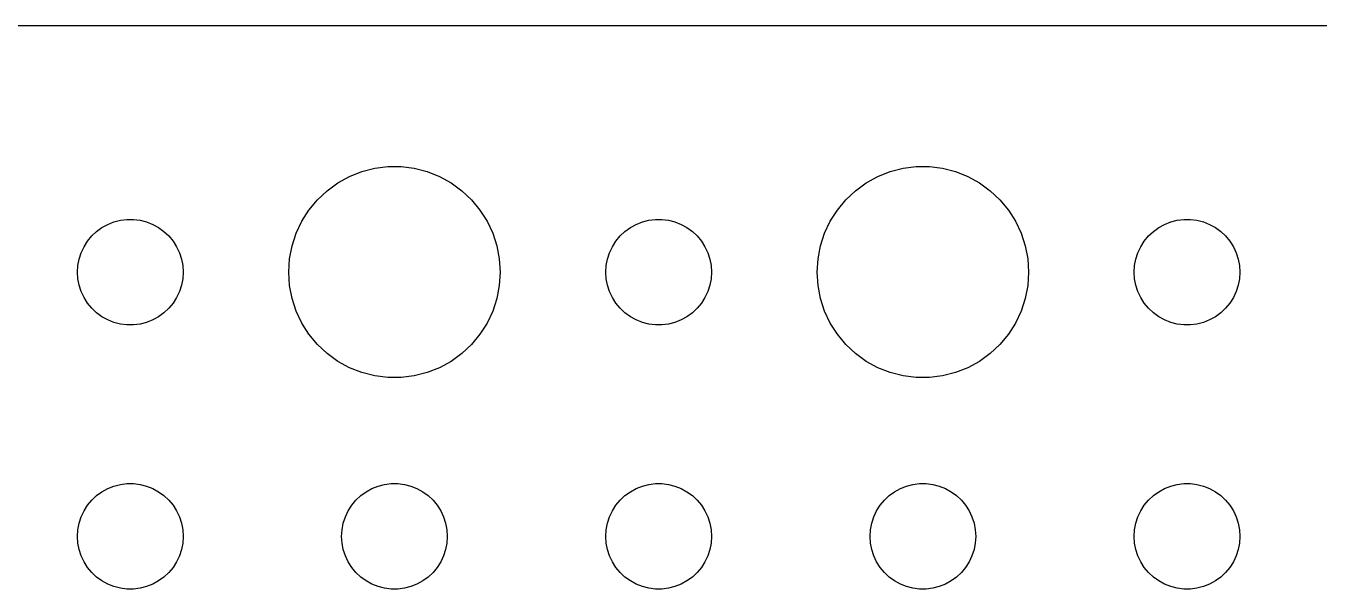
# Model space of a CAD drawing. Header units: metres. Extents: x -150 to 150, y -149 to 149.
# Drawn here: x -77.97 to -41.25, y 133.5 to 149.49 of the extents above; entities that cross this region are included whole.
import ezdxf

# ---------------------------------------------------------------- set-up
doc = ezdxf.new("R2010")
doc.units = ezdxf.units.M

msp = doc.modelspace()

# ---------------------------------------------------------------- linework, layer by layer
for p, q in [((144.814, 149.49), (-144.814, 149.49)), ((-68.427, 145.353), (-68.0621, 145.447)), ((-68.0621, 145.447), (-67.6884, 145.494)), ((-67.6884, 145.494), (-67.3116, 145.494)), ((-67.3116, 145.494), (-66.9379, 145.447)), ((-66.9379, 145.447), (-66.573, 145.353)), ((-53.427, 145.353), (-53.0621, 145.447)), ((-53.0621, 145.447), (-52.6884, 145.494)), ((-52.6884, 145.494), (-52.3116, 145.494)), ((-52.3116, 145.494), (-51.9379, 145.447)), ((-51.9379, 145.447), (-51.5729, 145.353)), ((-69.4123, 144.812), (-69.1075, 145.033)), ((-69.1075, 145.033), (-68.7773, 145.214)), ((-68.7773, 145.214), (-68.427, 145.353)), ((-66.573, 145.353), (-66.2227, 145.214)), ((-66.2227, 145.214), (-65.8925, 145.033)), ((-65.8925, 145.033), (-65.5877, 144.812)), ((-54.4123, 144.812), (-54.1075, 145.033)), ((-54.1075, 145.033), (-53.7773, 145.214)), ((-53.7773, 145.214), (-53.427, 145.353)), ((-51.5729, 145.353), (-51.2227, 145.214)), ((-51.2227, 145.214), (-50.8925, 145.033)), ((-50.8925, 145.033), (-50.5877, 144.812)), ((-69.6869, 144.554), (-69.4123, 144.812)), ((-65.5877, 144.812), (-65.3131, 144.554)), ((-54.6869, 144.554), (-54.4123, 144.812)), ((-50.5877, 144.812), (-50.3131, 144.554)), ((-69.927, 144.263), (-69.6869, 144.554)), ((-65.3131, 144.554), (-65.073, 144.263)), ((-54.927, 144.263), (-54.6869, 144.554)), ((-50.3131, 144.554), (-50.0729, 144.263)), ((-75.6387, 143.857), (-75.4635, 143.927)), ((-75.4635, 143.927), (-75.2811, 143.973)), ((-75.2811, 143.973), (-75.0942, 143.997)), ((-75.0942, 143.997), (-74.9058, 143.997)), ((-74.9058, 143.997), (-74.7189, 143.973)), ((-74.7189, 143.973), (-74.5365, 143.927)), ((-74.5365, 143.927), (-74.3613, 143.857)), ((-70.2893, 143.604), (-70.1289, 143.945)), ((-70.1289, 143.945), (-69.927, 144.263)), ((-65.073, 144.263), (-64.8711, 143.945)), ((-64.8711, 143.945), (-64.7107, 143.604)), ((-60.6387, 143.857), (-60.4635, 143.927)), ((-60.4635, 143.927), (-60.2811, 143.973)), ((-60.2811, 143.973), (-60.0942, 143.997)), ((-60.0942, 143.997), (-59.9058, 143.997)), ((-59.9058, 143.997), (-59.7189, 143.973)), ((-59.7189, 143.973), (-59.5365, 143.927)), ((-59.5365, 143.927), (-59.3613, 143.857)), ((-55.2893, 143.604), (-55.1289, 143.945)), ((-55.1289, 143.945), (-54.927, 144.263)), ((-50.0729, 144.263), (-49.8711, 143.945)), ((-49.8711, 143.945), (-49.7107, 143.604)), ((-45.6387, 143.857), (-45.4635, 143.927)), ((-45.4635, 143.927), (-45.2811, 143.973)), ((-45.2811, 143.973), (-45.0942, 143.997)), ((-45.0942, 143.997), (-44.9058, 143.997)), ((-44.9058, 143.997), (-44.7189, 143.973)), ((-44.7189, 143.973), (-44.5365, 143.927)), ((-44.5365, 143.927), (-44.3613, 143.857)), ((-76.0934, 143.527), (-75.9561, 143.656)), ((-75.9561, 143.656), (-75.8037, 143.766)), ((-75.8037, 143.766), (-75.6387, 143.857)), ((-74.3613, 143.857), (-74.1963, 143.766)), ((-74.1963, 143.766), (-74.0439, 143.656)), ((-74.0439, 143.656), (-73.9065, 143.527)), ((-70.4057, 143.246), (-70.2893, 143.604)), ((-64.7107, 143.604), (-64.5943, 143.246)), ((-61.0934, 143.527), (-60.9561, 143.656)), ((-60.9561, 143.656), (-60.8037, 143.766)), ((-60.8037, 143.766), (-60.6387, 143.857)), ((-59.3613, 143.857), (-59.1963, 143.766)), ((-59.1963, 143.766), (-59.0439, 143.656)), ((-59.0439, 143.656), (-58.9065, 143.527)), ((-55.4057, 143.246), (-55.2893, 143.604)), ((-49.7107, 143.604), (-49.5942, 143.246)), ((-46.0934, 143.527), (-45.9561, 143.656)), ((-45.9561, 143.656), (-45.8037, 143.766)), ((-45.8037, 143.766), (-45.6387, 143.857)), ((-44.3613, 143.857), (-44.1963, 143.766)), ((-44.1963, 143.766), (-44.0439, 143.656)), ((-44.0439, 143.656), (-43.9065, 143.527)), ((-76.3947, 143.052), (-76.3145, 143.223)), ((-76.3145, 143.223), (-76.2135, 143.382)), ((-76.2135, 143.382), (-76.0934, 143.527)), ((-73.9065, 143.527), (-73.7865, 143.382)), ((-73.7865, 143.382), (-73.6855, 143.223)), ((-73.6855, 143.223), (-73.6053, 143.052)), ((-70.4763, 142.876), (-70.4057, 143.246)), ((-64.5943, 143.246), (-64.5237, 142.876)), ((-61.3947, 143.052), (-61.3145, 143.223)), ((-61.3145, 143.223), (-61.2135, 143.382)), ((-61.2135, 143.382), (-61.0934, 143.527)), ((-58.9065, 143.527), (-58.7865, 143.382)), ((-58.7865, 143.382), (-58.6855, 143.223)), ((-58.6855, 143.223), (-58.6053, 143.052)), ((-55.4763, 142.876), (-55.4057, 143.246)), ((-49.5942, 143.246), (-49.5237, 142.876)), ((-46.3947, 143.052), (-46.3145, 143.223)), ((-46.3145, 143.223), (-46.2135, 143.382)), ((-46.2135, 143.382), (-46.0934, 143.527)), ((-43.9065, 143.527), (-43.7865, 143.382)), ((-43.7865, 143.382), (-43.6855, 143.223)), ((-43.6855, 143.223), (-43.6053, 143.052)), ((-76.4882, 142.688), (-76.4529, 142.873)), ((-76.4529, 142.873), (-76.3947, 143.052)), ((-73.6053, 143.052), (-73.5471, 142.873)), ((-73.5471, 142.873), (-73.5118, 142.688)), ((-70.5, 142.5), (-70.4763, 142.876)), ((-64.5237, 142.876), (-64.5, 142.5)), ((-61.4882, 142.688), (-61.4529, 142.873)), ((-61.4529, 142.873), (-61.3947, 143.052)), ((-58.6053, 143.052), (-58.5471, 142.873)), ((-58.5471, 142.873), (-58.5118, 142.688)), ((-55.5, 142.5), (-55.4763, 142.876)), ((-49.5237, 142.876), (-49.5, 142.5)), ((-46.4882, 142.688), (-46.4529, 142.873)), ((-46.4529, 142.873), (-46.3947, 143.052)), ((-43.6053, 143.052), (-43.5471, 142.873)), ((-43.5471, 142.873), (-43.5118, 142.688)), ((-76.5, 142.5), (-76.4882, 142.688)), ((-76.4882, 142.312), (-76.5, 142.5)), ((-73.5118, 142.688), (-73.5, 142.5)), ((-73.5, 142.5), (-73.5118, 142.312)), ((-70.4763, 142.124), (-70.5, 142.5)), ((-64.5, 142.5), (-64.5237, 142.124)), ((-61.5, 142.5), (-61.4882, 142.688)), ((-61.4882, 142.312), (-61.5, 142.5)), ((-58.5118, 142.688), (-58.5, 142.5)), ((-58.5, 142.5), (-58.5118, 142.312)), ((-55.4763, 142.124), (-55.5, 142.5)), ((-49.5, 142.5), (-49.5237, 142.124)), ((-46.5, 142.5), (-46.4882, 142.688)), ((-46.4882, 142.312), (-46.5, 142.5)), ((-43.5118, 142.688), (-43.5, 142.5)), ((-43.5, 142.5), (-43.5118, 142.312)), ((-76.4529, 142.127), (-76.4882, 142.312)), ((-76.3947, 141.948), (-76.4529, 142.127)), ((-73.5471, 142.127), (-73.6053, 141.948)), ((-73.5118, 142.312), (-73.5471, 142.127)), ((-70.4057, 141.754), (-70.4763, 142.124)), ((-64.5237, 142.124), (-64.5943, 141.754)), ((-61.4529, 142.127), (-61.4882, 142.312)), ((-61.3947, 141.948), (-61.4529, 142.127)), ((-58.5471, 142.127), (-58.6053, 141.948)), ((-58.5118, 142.312), (-58.5471, 142.127)), ((-55.4057, 141.754), (-55.4763, 142.124)), ((-49.5237, 142.124), (-49.5942, 141.754)), ((-46.4529, 142.127), (-46.4882, 142.312)), ((-46.3947, 141.948), (-46.4529, 142.127)), ((-43.5471, 142.127), (-43.6053, 141.948)), ((-43.5118, 142.312), (-43.5471, 142.127)), ((-76.3145, 141.777), (-76.3947, 141.948)), ((-76.2135, 141.618), (-76.3145, 141.777)), ((-73.6855, 141.777), (-73.7865, 141.618)), ((-73.6053, 141.948), (-73.6855, 141.777)), ((-70.2893, 141.396), (-70.4057, 141.754)), ((-64.5943, 141.754), (-64.7107, 141.396)), ((-61.3145, 141.777), (-61.3947, 141.948)), ((-61.2135, 141.618), (-61.3145, 141.777)), ((-58.6855, 141.777), (-58.7865, 141.618)), ((-58.6053, 141.948), (-58.6855, 141.777)), ((-55.2893, 141.396), (-55.4057, 141.754)), ((-49.5942, 141.754), (-49.7107, 141.396)), ((-46.3145, 141.777), (-46.3947, 141.948)), ((-46.2135, 141.618), (-46.3145, 141.777)), ((-43.6855, 141.777), (-43.7865, 141.618)), ((-43.6053, 141.948), (-43.6855, 141.777)), ((-76.0934, 141.473), (-76.2135, 141.618)), ((-75.9561, 141.344), (-76.0934, 141.473)), ((-73.9065, 141.473), (-74.0439, 141.344)), ((-73.7865, 141.618), (-73.9065, 141.473)), ((-70.1289, 141.055), (-70.2893, 141.396)), ((-64.7107, 141.396), (-64.8711, 141.055)), ((-61.0934, 141.473), (-61.2135, 141.618)), ((-60.9561, 141.344), (-61.0934, 141.473)), ((-58.9065, 141.473), (-59.0439, 141.344)), ((-58.7865, 141.618), (-58.9065, 141.473)), ((-55.1289, 141.055), (-55.2893, 141.396)), ((-49.7107, 141.396), (-49.8711, 141.055)), ((-46.0934, 141.473), (-46.2135, 141.618)), ((-45.9561, 141.344), (-46.0934, 141.473)), ((-43.9065, 141.473), (-44.0439, 141.344)), ((-43.7865, 141.618), (-43.9065, 141.473)), ((-75.8037, 141.234), (-75.9561, 141.344)), ((-75.6387, 141.143), (-75.8037, 141.234)), ((-75.4635, 141.073), (-75.6387, 141.143)), ((-75.2811, 141.027), (-75.4635, 141.073)), ((-75.0942, 141.003), (-75.2811, 141.027)), ((-74.9058, 141.003), (-75.0942, 141.003)), ((-74.7189, 141.027), (-74.9058, 141.003)), ((-74.5365, 141.073), (-74.7189, 141.027)), ((-74.3613, 141.143), (-74.5365, 141.073)), ((-74.1963, 141.234), (-74.3613, 141.143)), ((-74.0439, 141.344), (-74.1963, 141.234)), ((-69.927, 140.737), (-70.1289, 141.055)), ((-64.8711, 141.055), (-65.073, 140.737)), ((-60.8037, 141.234), (-60.9561, 141.344)), ((-60.6387, 141.143), (-60.8037, 141.234)), ((-60.4635, 141.073), (-60.6387, 141.143)), ((-60.2811, 141.027), (-60.4635, 141.073)), ((-60.0942, 141.003), (-60.2811, 141.027)), ((-59.9058, 141.003), (-60.0942, 141.003)), ((-59.7189, 141.027), (-59.9058, 141.003)), ((-59.5365, 141.073), (-59.7189, 141.027)), ((-59.3613, 141.143), (-59.5365, 141.073)), ((-59.1963, 141.234), (-59.3613, 141.143)), ((-59.0439, 141.344), (-59.1963, 141.234)), ((-54.927, 140.737), (-55.1289, 141.055)), ((-49.8711, 141.055), (-50.0729, 140.737)), ((-45.8037, 141.234), (-45.9561, 141.344)), ((-45.6387, 141.143), (-45.8037, 141.234)), ((-45.4635, 141.073), (-45.6387, 141.143)), ((-45.2811, 141.027), (-45.4635, 141.073)), ((-45.0942, 141.003), (-45.2811, 141.027)), ((-44.9058, 141.003), (-45.0942, 141.003)), ((-44.7189, 141.027), (-44.9058, 141.003)), ((-44.5365, 141.073), (-44.7189, 141.027)), ((-44.3613, 141.143), (-44.5365, 141.073)), ((-44.1963, 141.234), (-44.3613, 141.143)), ((-44.0439, 141.344), (-44.1963, 141.234)), ((-69.6869, 140.446), (-69.927, 140.737)), ((-65.073, 140.737), (-65.3131, 140.446)), ((-54.6869, 140.446), (-54.927, 140.737)), ((-50.0729, 140.737), (-50.3131, 140.446)), ((-69.4123, 140.188), (-69.6869, 140.446)), ((-65.3131, 140.446), (-65.5877, 140.188)), ((-54.4123, 140.188), (-54.6869, 140.446)), ((-50.3131, 140.446), (-50.5877, 140.188)), ((-69.1075, 139.967), (-69.4123, 140.188)), ((-68.7773, 139.786), (-69.1075, 139.967)), ((-65.8925, 139.967), (-66.2227, 139.786)), ((-65.5877, 140.188), (-65.8925, 139.967)), ((-54.1075, 139.967), (-54.4123, 140.188)), ((-53.7773, 139.786), (-54.1075, 139.967)), ((-50.8925, 139.967), (-51.2227, 139.786)), ((-50.5877, 140.188), (-50.8925, 139.967)), ((-68.427, 139.647), (-68.7773, 139.786)), ((-68.0621, 139.553), (-68.427, 139.647)), ((-67.6884, 139.506), (-68.0621, 139.553)), ((-66.9379, 139.553), (-67.3116, 139.506)), ((-66.573, 139.647), (-66.9379, 139.553)), ((-66.2227, 139.786), (-66.573, 139.647)), ((-53.427, 139.647), (-53.7773, 139.786)), ((-53.0621, 139.553), (-53.427, 139.647)), ((-52.6884, 139.506), (-53.0621, 139.553)), ((-51.9379, 139.553), (-52.3116, 139.506)), ((-51.5729, 139.647), (-51.9379, 139.553)), ((-51.2227, 139.786), (-51.5729, 139.647)), ((-67.3116, 139.506), (-67.6884, 139.506)), ((-52.3116, 139.506), (-52.6884, 139.506)), ((-75.9561, 136.156), (-75.8037, 136.266)), ((-75.8037, 136.266), (-75.6387, 136.357)), ((-75.6387, 136.357), (-75.4635, 136.427)), ((-75.4635, 136.427), (-75.2811, 136.473)), ((-75.2811, 136.473), (-75.0942, 136.497)), ((-75.0942, 136.497), (-74.9058, 136.497)), ((-74.9058, 136.497), (-74.7189, 136.473)), ((-74.7189, 136.473), (-74.5365, 136.427)), ((-74.5365, 136.427), (-74.3613, 136.357)), ((-74.3613, 136.357), (-74.1963, 136.266)), ((-74.1963, 136.266), (-74.0439, 136.156)), ((-68.4561, 136.156), (-68.3037, 136.266)), ((-68.3037, 136.266), (-68.1387, 136.357)), ((-68.1387, 136.357), (-67.9635, 136.427)), ((-67.9635, 136.427), (-67.7811, 136.473)), ((-67.7811, 136.473), (-67.5942, 136.497)), ((-67.5942, 136.497), (-67.4058, 136.497)), ((-67.4058, 136.497), (-67.2189, 136.473)), ((-67.2189, 136.473), (-67.0365, 136.427)), ((-67.0365, 136.427), (-66.8613, 136.357)), ((-66.8613, 136.357), (-66.6963, 136.266)), ((-66.6963, 136.266), (-66.5439, 136.156)), ((-60.9561, 136.156), (-60.8037, 136.266)), ((-60.8037, 136.266), (-60.6387, 136.357)), ((-60.6387, 136.357), (-60.4635, 136.427)), ((-60.4635, 136.427), (-60.2811, 136.473)), ((-60.2811, 136.473), (-60.0942, 136.497)), ((-60.0942, 136.497), (-59.9058, 136.497)), ((-59.9058, 136.497), (-59.7189, 136.473)), ((-59.7189, 136.473), (-59.5365, 136.427)), ((-59.5365, 136.427), (-59.3613, 136.357)), ((-59.3613, 136.357), (-59.1963, 136.266)), ((-59.1963, 136.266), (-59.0439, 136.156)), ((-53.4561, 136.156), (-53.3037, 136.266)), ((-53.3037, 136.266), (-53.1387, 136.357)), ((-53.1387, 136.357), (-52.9635, 136.427)), ((-52.9635, 136.427), (-52.7811, 136.473)), ((-52.7811, 136.473), (-52.5942, 136.497)), ((-52.5942, 136.497), (-52.4058, 136.497)), ((-52.4058, 136.497), (-52.2189, 136.473)), ((-52.2189, 136.473), (-52.0365, 136.427)), ((-52.0365, 136.427), (-51.8613, 136.357)), ((-51.8613, 136.357), (-51.6963, 136.266)), ((-51.6963, 136.266), (-51.5439, 136.156)), ((-45.9561, 136.156), (-45.8037, 136.266)), ((-45.8037, 136.266), (-45.6387, 136.357)), ((-45.6387, 136.357), (-45.4635, 136.427)), ((-45.4635, 136.427), (-45.2811, 136.473)), ((-45.2811, 136.473), (-45.0942, 136.497)), ((-45.0942, 136.497), (-44.9058, 136.497)), ((-44.9058, 136.497), (-44.7189, 136.473)), ((-44.7189, 136.473), (-44.5365, 136.427)), ((-44.5365, 136.427), (-44.3613, 136.357)), ((-44.3613, 136.357), (-44.1963, 136.266)), ((-44.1963, 136.266), (-44.0439, 136.156)), ((-76.3145, 135.723), (-76.2135, 135.882)), ((-76.2135, 135.882), (-76.0934, 136.027)), ((-76.0934, 136.027), (-75.9561, 136.156)), ((-74.0439, 136.156), (-73.9065, 136.027)), ((-73.9065, 136.027), (-73.7865, 135.882)), ((-73.7865, 135.882), (-73.6855, 135.723)), ((-68.8145, 135.723), (-68.7135, 135.882)), ((-68.7135, 135.882), (-68.5934, 136.027)), ((-68.5934, 136.027), (-68.4561, 136.156)), ((-66.5439, 136.156), (-66.4065, 136.027)), ((-66.4065, 136.027), (-66.2865, 135.882)), ((-66.2865, 135.882), (-66.1855, 135.723)), ((-61.3145, 135.723), (-61.2135, 135.882)), ((-61.2135, 135.882), (-61.0934, 136.027)), ((-61.0934, 136.027), (-60.9561, 136.156)), ((-59.0439, 136.156), (-58.9065, 136.027)), ((-58.9065, 136.027), (-58.7865, 135.882)), ((-58.7865, 135.882), (-58.6855, 135.723)), ((-53.8145, 135.723), (-53.7135, 135.882)), ((-53.7135, 135.882), (-53.5934, 136.027)), ((-53.5934, 136.027), (-53.4561, 136.156)), ((-51.5439, 136.156), (-51.4065, 136.027)), ((-51.4065, 136.027), (-51.2865, 135.882)), ((-51.2865, 135.882), (-51.1855, 135.723)), ((-46.3145, 135.723), (-46.2135, 135.882)), ((-46.2135, 135.882), (-46.0934, 136.027)), ((-46.0934, 136.027), (-45.9561, 136.156)), ((-44.0439, 136.156), (-43.9065, 136.027)), ((-43.9065, 136.027), (-43.7865, 135.882)), ((-43.7865, 135.882), (-43.6855, 135.723)), ((-76.4529, 135.373), (-76.3947, 135.552)), ((-76.3947, 135.552), (-76.3145, 135.723)), ((-73.6855, 135.723), (-73.6053, 135.552)), ((-73.6053, 135.552), (-73.5471, 135.373)), ((-68.9529, 135.373), (-68.8947, 135.552)), ((-68.8947, 135.552), (-68.8145, 135.723)), ((-66.1855, 135.723), (-66.1053, 135.552)), ((-66.1053, 135.552), (-66.0471, 135.373)), ((-61.4529, 135.373), (-61.3947, 135.552)), ((-61.3947, 135.552), (-61.3145, 135.723)), ((-58.6855, 135.723), (-58.6053, 135.552)), ((-58.6053, 135.552), (-58.5471, 135.373)), ((-53.9529, 135.373), (-53.8947, 135.552)), ((-53.8947, 135.552), (-53.8145, 135.723)), ((-51.1855, 135.723), (-51.1053, 135.552)), ((-51.1053, 135.552), (-51.0471, 135.373)), ((-46.4529, 135.373), (-46.3947, 135.552)), ((-46.3947, 135.552), (-46.3145, 135.723)), ((-43.6855, 135.723), (-43.6053, 135.552)), ((-43.6053, 135.552), (-43.5471, 135.373)), ((-76.5, 135), (-76.4882, 135.188)), ((-76.4882, 135.188), (-76.4529, 135.373)), ((-73.5471, 135.373), (-73.5118, 135.188)), ((-73.5118, 135.188), (-73.5, 135)), ((-69, 135), (-68.9882, 135.188)), ((-68.9882, 135.188), (-68.9529, 135.373)), ((-66.0471, 135.373), (-66.0118, 135.188)), ((-66.0118, 135.188), (-66, 135)), ((-61.5, 135), (-61.4882, 135.188)), ((-61.4882, 135.188), (-61.4529, 135.373)), ((-58.5471, 135.373), (-58.5118, 135.188)), ((-58.5118, 135.188), (-58.5, 135)), ((-54, 135), (-53.9882, 135.188)), ((-53.9882, 135.188), (-53.9529, 135.373)), ((-51.0471, 135.373), (-51.0118, 135.188)), ((-51.0118, 135.188), (-51, 135)), ((-46.5, 135), (-46.4882, 135.188)), ((-46.4882, 135.188), (-46.4529, 135.373)), ((-43.5471, 135.373), (-43.5118, 135.188)), ((-43.5118, 135.188), (-43.5, 135)), ((-76.4882, 134.812), (-76.5, 135)), ((-76.4529, 134.627), (-76.4882, 134.812)), ((-73.5118, 134.812), (-73.5471, 134.627)), ((-73.5, 135), (-73.5118, 134.812)), ((-68.9882, 134.812), (-69, 135)), ((-68.9529, 134.627), (-68.9882, 134.812)), ((-66.0118, 134.812), (-66.0471, 134.627)), ((-66, 135), (-66.0118, 134.812)), ((-61.4882, 134.812), (-61.5, 135)), ((-61.4529, 134.627), (-61.4882, 134.812)), ((-58.5118, 134.812), (-58.5471, 134.627)), ((-58.5, 135), (-58.5118, 134.812)), ((-53.9882, 134.812), (-54, 135)), ((-53.9529, 134.627), (-53.9882, 134.812)), ((-51.0118, 134.812), (-51.0471, 134.627)), ((-51, 135), (-51.0118, 134.812)), ((-46.4882, 134.812), (-46.5, 135)), ((-46.4529, 134.627), (-46.4882, 134.812)), ((-43.5118, 134.812), (-43.5471, 134.627)), ((-43.5, 135), (-43.5118, 134.812)), ((-76.3947, 134.448), (-76.4529, 134.627)), ((-76.3145, 134.277), (-76.3947, 134.448)), ((-73.6053, 134.448), (-73.6855, 134.277)), ((-73.5471, 134.627), (-73.6053, 134.448)), ((-68.8947, 134.448), (-68.9529, 134.627)), ((-68.8145, 134.277), (-68.8947, 134.448)), ((-66.1053, 134.448), (-66.1855, 134.277)), ((-66.0471, 134.627), (-66.1053, 134.448)), ((-61.3947, 134.448), (-61.4529, 134.627)), ((-61.3145, 134.277), (-61.3947, 134.448)), ((-58.6053, 134.448), (-58.6855, 134.277)), ((-58.5471, 134.627), (-58.6053, 134.448)), ((-53.8947, 134.448), (-53.9529, 134.627)), ((-53.8145, 134.277), (-53.8947, 134.448)), ((-51.1053, 134.448), (-51.1855, 134.277)), ((-51.0471, 134.627), (-51.1053, 134.448)), ((-46.3947, 134.448), (-46.4529, 134.627)), ((-46.3145, 134.277), (-46.3947, 134.448)), ((-43.6053, 134.448), (-43.6855, 134.277)), ((-43.5471, 134.627), (-43.6053, 134.448)), ((-76.2135, 134.118), (-76.3145, 134.277)), ((-76.0934, 133.973), (-76.2135, 134.118)), ((-73.7865, 134.118), (-73.9065, 133.973)), ((-73.6855, 134.277), (-73.7865, 134.118)), ((-68.7135, 134.118), (-68.8145, 134.277)), ((-68.5934, 133.973), (-68.7135, 134.118)), ((-66.2865, 134.118), (-66.4065, 133.973)), ((-66.1855, 134.277), (-66.2865, 134.118)), ((-61.2135, 134.118), (-61.3145, 134.277)), ((-61.0934, 133.973), (-61.2135, 134.118)), ((-58.7865, 134.118), (-58.9065, 133.973)), ((-58.6855, 134.277), (-58.7865, 134.118)), ((-53.7135, 134.118), (-53.8145, 134.277)), ((-53.5934, 133.973), (-53.7135, 134.118)), ((-51.2865, 134.118), (-51.4065, 133.973)), ((-51.1855, 134.277), (-51.2865, 134.118)), ((-46.2135, 134.118), (-46.3145, 134.277)), ((-46.0934, 133.973), (-46.2135, 134.118)), ((-43.7865, 134.118), (-43.9065, 133.973)), ((-43.6855, 134.277), (-43.7865, 134.118)), ((-75.9561, 133.844), (-76.0934, 133.973)), ((-75.8037, 133.734), (-75.9561, 133.844)), ((-75.6387, 133.643), (-75.8037, 133.734)), ((-74.1963, 133.734), (-74.3613, 133.643)), ((-74.0439, 133.844), (-74.1963, 133.734)), ((-73.9065, 133.973), (-74.0439, 133.844)), ((-68.4561, 133.844), (-68.5934, 133.973)), ((-68.3037, 133.734), (-68.4561, 133.844)), ((-68.1387, 133.643), (-68.3037, 133.734)), ((-66.6963, 133.734), (-66.8613, 133.643)), ((-66.5439, 133.844), (-66.6963, 133.734)), ((-66.4065, 133.973), (-66.5439, 133.844)), ((-60.9561, 133.844), (-61.0934, 133.973)), ((-60.8037, 133.734), (-60.9561, 133.844)), ((-60.6387, 133.643), (-60.8037, 133.734)), ((-59.1963, 133.734), (-59.3613, 133.643)), ((-59.0439, 133.844), (-59.1963, 133.734)), ((-58.9065, 133.973), (-59.0439, 133.844)), ((-53.4561, 133.844), (-53.5934, 133.973)), ((-53.3037, 133.734), (-53.4561, 133.844)), ((-53.1387, 133.643), (-53.3037, 133.734)), ((-51.6963, 133.734), (-51.8613, 133.643)), ((-51.5439, 133.844), (-51.6963, 133.734)), ((-51.4065, 133.973), (-51.5439, 133.844)), ((-45.9561, 133.844), (-46.0934, 133.973)), ((-45.8037, 133.734), (-45.9561, 133.844)), ((-45.6387, 133.643), (-45.8037, 133.734)), ((-44.1963, 133.734), (-44.3613, 133.643)), ((-44.0439, 133.844), (-44.1963, 133.734)), ((-43.9065, 133.973), (-44.0439, 133.844)), ((-75.4635, 133.573), (-75.6387, 133.643)), ((-75.2811, 133.527), (-75.4635, 133.573)), ((-75.0942, 133.503), (-75.2811, 133.527)), ((-74.9058, 133.503), (-75.0942, 133.503)), ((-74.7189, 133.527), (-74.9058, 133.503)), ((-74.5365, 133.573), (-74.7189, 133.527)), ((-74.3613, 133.643), (-74.5365, 133.573)), ((-67.9635, 133.573), (-68.1387, 133.643)), ((-67.7811, 133.527), (-67.9635, 133.573)), ((-67.5942, 133.503), (-67.7811, 133.527)), ((-67.4058, 133.503), (-67.5942, 133.503)), ((-67.2189, 133.527), (-67.4058, 133.503)), ((-67.0365, 133.573), (-67.2189, 133.527)), ((-66.8613, 133.643), (-67.0365, 133.573)), ((-60.4635, 133.573), (-60.6387, 133.643)), ((-60.2811, 133.527), (-60.4635, 133.573)), ((-60.0942, 133.503), (-60.2811, 133.527)), ((-59.9058, 133.503), (-60.0942, 133.503)), ((-59.7189, 133.527), (-59.9058, 133.503)), ((-59.5365, 133.573), (-59.7189, 133.527)), ((-59.3613, 133.643), (-59.5365, 133.573)), ((-52.9635, 133.573), (-53.1387, 133.643)), ((-52.7811, 133.527), (-52.9635, 133.573)), ((-52.5942, 133.503), (-52.7811, 133.527)), ((-52.4058, 133.503), (-52.5942, 133.503)), ((-52.2189, 133.527), (-52.4058, 133.503)), ((-52.0365, 133.573), (-52.2189, 133.527)), ((-51.8613, 133.643), (-52.0365, 133.573)), ((-45.4635, 133.573), (-45.6387, 133.643)), ((-45.2811, 133.527), (-45.4635, 133.573)), ((-45.0942, 133.503), (-45.2811, 133.527)), ((-44.9058, 133.503), (-45.0942, 133.503)), ((-44.7189, 133.527), (-44.9058, 133.503)), ((-44.5365, 133.573), (-44.7189, 133.527)), ((-44.3613, 133.643), (-44.5365, 133.573))]:
    msp.add_line(p, q)

doc.saveas('drawing.dxf')
